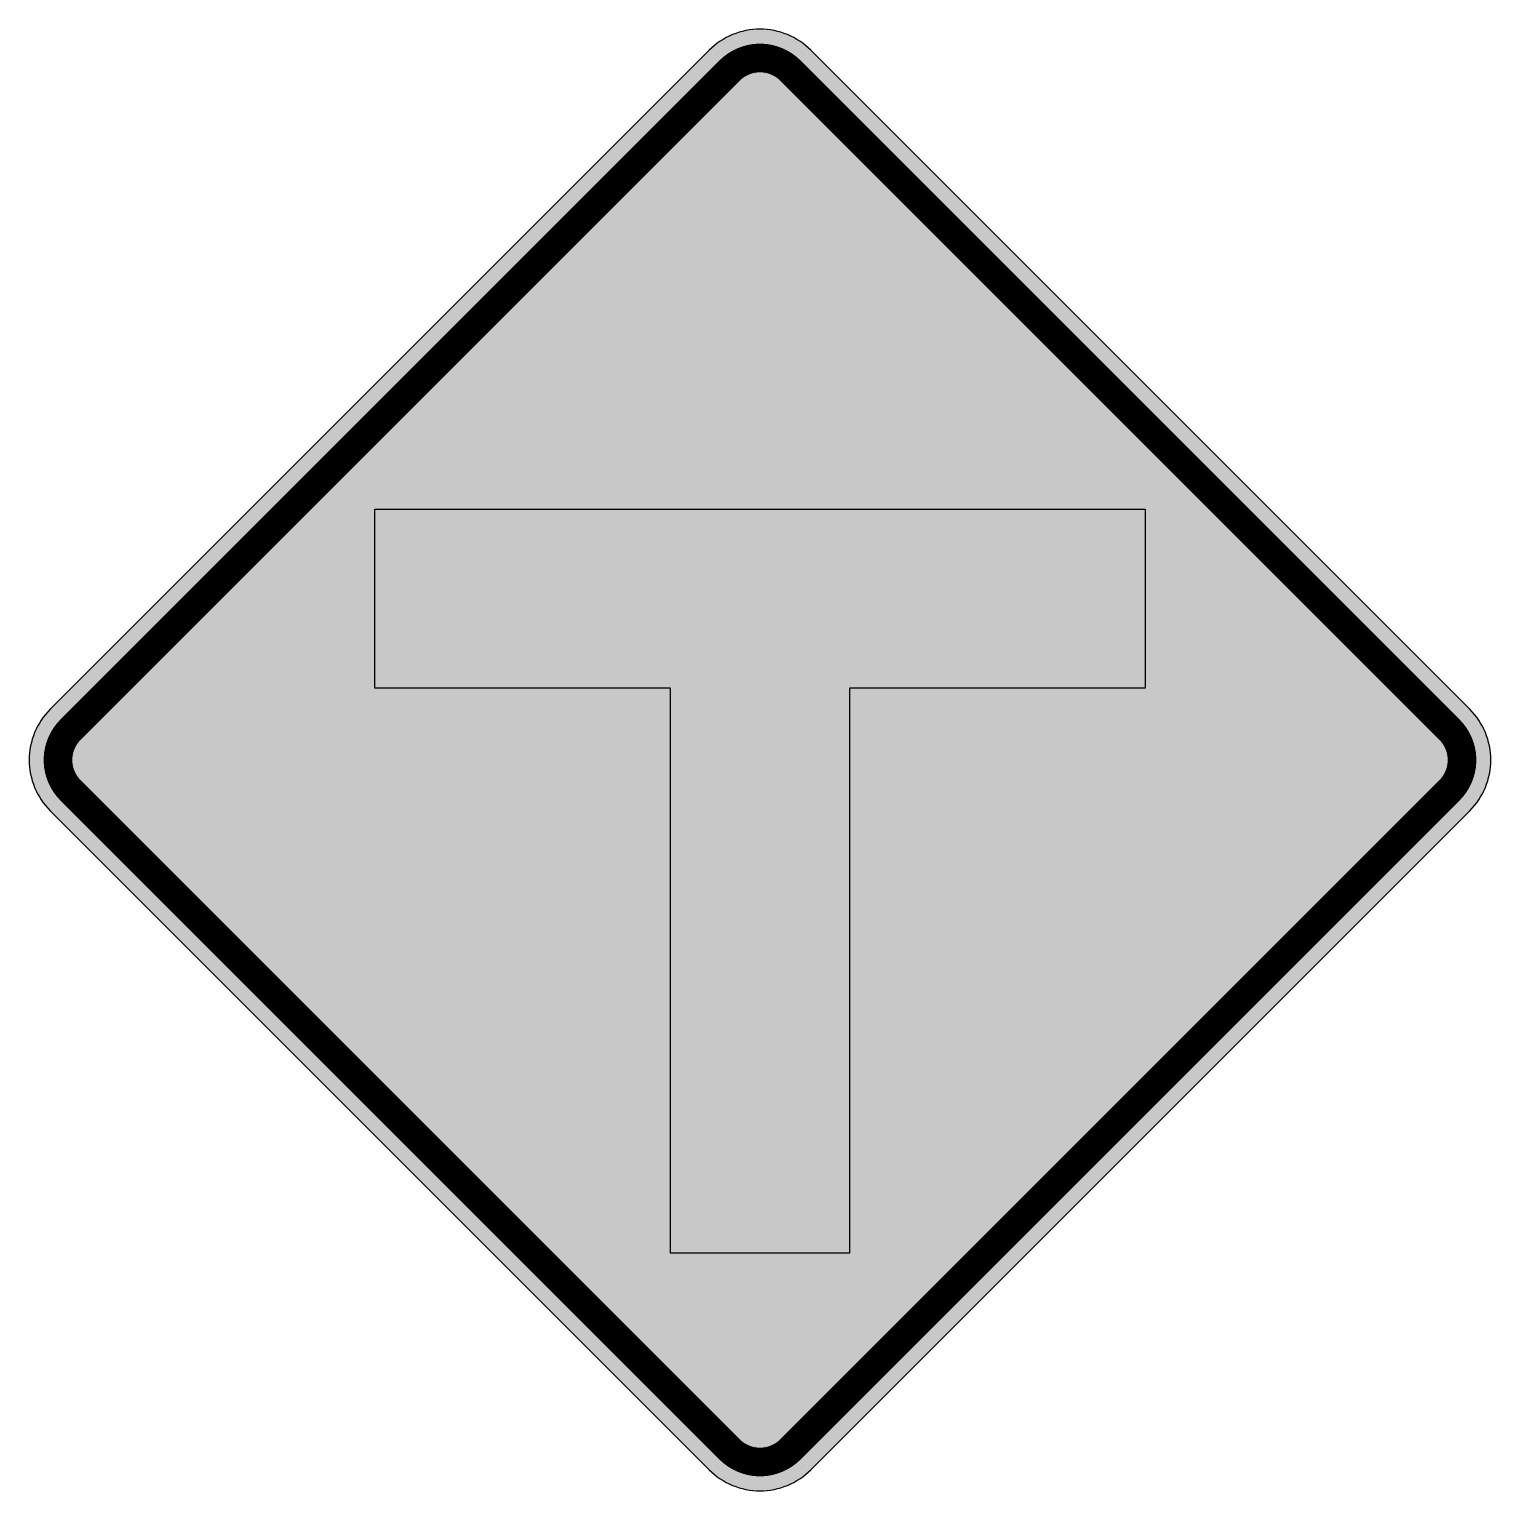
# Model space of a CAD drawing. Header units: millimetres. Extents: x -510 to 510, y -510 to 510.
import ezdxf

# ---------------------------------------------------------------- set-up
doc = ezdxf.new("R2010")
doc.units = ezdxf.units.MM
doc.header["$LTSCALE"] = 10
doc.header["$MEASUREMENT"] = 0
doc.layers.get('0').update_dxf_attribs({"linetype": 'CONTINUOUS'})

msp = doc.modelspace()

# ---------------------------------------------------------------- hatches: boundary and pattern name
h = msp.add_hatch(color=50)
edge = h.paths.add_edge_path()
edge.add_line((35.4, -495), (495, -35.4))
edge.add_arc((459.6, 0), 50, 315, 405)
edge.add_line((495, 35.4), (35.4, 495))
edge.add_arc((0, 459.6), 50, 45, 135)
edge.add_line((-35.4, 495), (-495, 35.4))
edge.add_arc((-459.6, 0), 50, 135, 225)
edge.add_line((-495, -35.4), (-35.4, -495))
edge.add_arc((0, -459.6), 50, 225, 315)
h = msp.add_hatch(color=256)
h.dxf.hatch_style = 1
h.paths.add_polyline_path([(-62.5, -344), (-62.5, 50), (-268.5, 50), (-268.5, 175), (268.5, 175), (268.5, 50), (62.5, 50), (62.5, -344)])

# ---------------------------------------------------------------- linework, layer by layer
at = {"flags": 128}
msp.add_lwpolyline([(35.4, -495), (495, -35.4, 0.414214), (495, 35.4), (35.4, 495, 0.414214), (-35.4, 495), (-495, 35.4, 0.414214), (-495, -35.4), (-35.4, -495, 0.414214)], format="xyb", close=True, dxfattribs=at)
at = {"const_width": 20, "flags": 128}
msp.add_lwpolyline([(21.2, -480.8), (480.8, -21.2, 0.414214), (480.8, 21.2), (21.2, 480.8, 0.414214), (-21.2, 480.8), (-480.8, 21.2, 0.414214), (-480.8, -21.2), (-21.2, -480.8, 0.414214), (21.2, -480.8, 0.414214)], format="xyb", dxfattribs=at)
msp.add_lwpolyline([(-62.5, -344), (-62.5, 50), (-268.5, 50), (-268.5, 175), (268.5, 175), (268.5, 50), (62.5, 50), (62.5, -344)], close=True)

doc.saveas('drawing.dxf')
